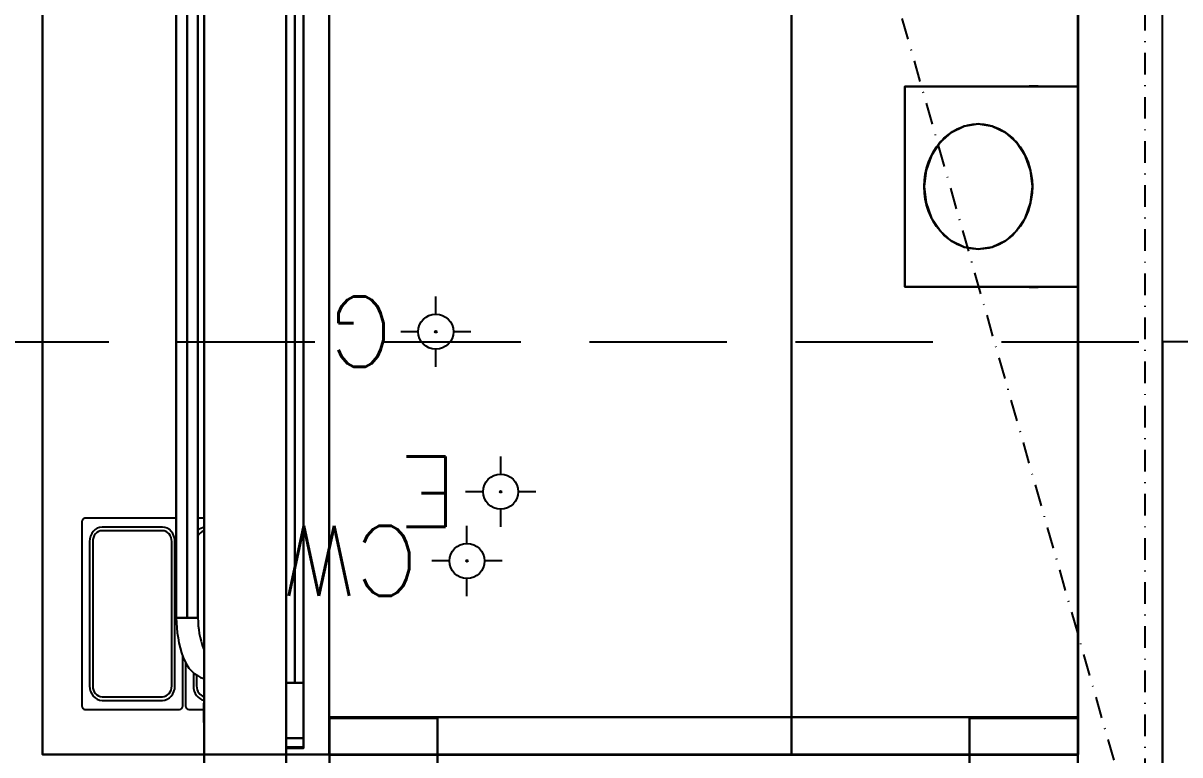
# Model space of a CAD drawing. Header units: millimetres. Extents: x 38967 to 51721, y 49836 to 53207.
# Drawn here: x 49557.6 to 49691.3, y 51786.9 to 51871.5 of the extents above; entities that cross this region are included whole.
import ezdxf

# ---------------------------------------------------------------- set-up
doc = ezdxf.new("R2010")
doc.units = ezdxf.units.MM
doc.header["$LTSCALE"] = 5
doc.linetypes.add('HIDDEN2', pattern=[4.7625, 3.175, -1.5875])
doc.linetypes.add('TRATTO-PUNTO', pattern=[1, 0.5, -0.25, 0, -0.25])
for name, color, linetype in [('200-EquipBlack-3d', 250, 'Continuous'), ('200-EquipBorder-2d', 9, 'Continuous'), ('200-EquipGlass-3D', 140, 'Continuous'), ('200-EquipInternal-2d', 252, 'Continuous'), ('200-EquipOrange-3d', 30, 'Continuous'), ('200-EquipRed-3d', 1, 'Continuous'), ('200-EquipSteel-3d', 9, 'Continuous'), ('200-EquipYellow-3D', 2, 'Continuous'), ('250-Cwater-2d', 160, 'Continuous'), ('250-ele-2d', 20, 'Continuous'), ('250-Gas-2D', 50, 'Continuous'), ('str_conc', 6, 'Continuous'), ('trace_down', 8, 'HIDDEN2')]:
    doc.layers.add(name, color=color, linetype=linetype)
doc.layers.add('200-InsPoint-3D', color=3, linetype='Continuous', plot=False)
doc.styles.add('SIMPLEX', font='simplex')

# ---------------------------------------------------------------- blocks, each defined once
blk = doc.blocks.new('SVE_DOOR_P600')
at = {"layer": '200-EquipGlass-3D', "extrusion": (0, -1, 0)}
for p, q in [((181, -10.1, -61.4), (159.8, -10.1, -82.6)), ((173.2, -10.1, -62.1), (160.5, -10.1, -74.9)), ((180.3, -10.1, -69.2), (167.6, -10.1, -81.9)), ((888.3, -10.1, -91.4), (867.1, -10.1, -112.6)), ((880.5, -10.1, -92.1), (867.8, -10.1, -104.8)), ((887.6, -10.1, -99.2), (874.8, -10.1, -111.9))]:
    blk.add_line(p, q, dxfattribs=at)
at = {"layer": '200-EquipGlass-3D'}
blk.add_3dface([(55, -10, -137.9), (1045, -10, -137.9), (1045, -10, -46.4), (55, -10, -46.4)], dxfattribs=at)
at = {"layer": '200-EquipSteel-3d', "extrusion": (-1, 0, 0)}
blk.add_circle((134.6, -222.5, -120.1), 12.5, dxfattribs=at)
at = {"layer": '200-EquipSteel-3d'}
for points, invisible_edges in [([(1100, 0), (1045, 0, -46.4), (55, 0, -46.4), (0, 0)], 5), ([(0, 0, -192.8), (55, 0, -137.9), (1045, 0, -137.9), (1100, 0, -192.8)], 5), ([(0, 0), (55, 0, -46.4), (55, 0, -137.9), (0, 0, -192.8)], 5), ([(1045, 0, -137.9), (1045, 0, -46.4), (1100, 0), (1100, 0, -192.8)], 10), ([(1100, -20), (1045, -20, -46.4), (55, -20, -46.4), (0, -20)], 5), ([(0, -20, -192.8), (55, -20, -137.9), (1045, -20, -137.9), (1100, -20, -192.8)], 5), ([(0, -20), (55, -20, -46.4), (55, -20, -137.9), (0, -20, -192.8)], 5), ([(1045, -20, -137.9), (1045, -20, -46.4), (1100, -20), (1100, -20, -192.8)], 10), ([(120.1, -122.5, -219.3), (979.9, -122.5, -219.3), (979.9, -122.1, -222.5), (120.1, -122.1, -222.5)], 1), ([(120.1, -122.1, -222.5), (979.9, -122.1, -222.5), (979.9, -122.5, -225.8), (120.1, -122.5, -225.8)], 4), ([(120.1, -123.8, -216.3), (979.9, -123.8, -216.3), (979.9, -122.5, -219.3), (120.1, -122.5, -219.3)], 5), ([(120.1, -122.5, -225.8), (979.9, -122.5, -225.8), (979.9, -123.8, -228.8), (120.1, -123.8, -228.8)], 5), ([(120.1, -125.8, -213.7), (979.9, -125.8, -213.7), (979.9, -123.8, -216.3), (120.1, -123.8, -216.3)], 5), ([(120.1, -123.8, -228.8), (979.9, -123.8, -228.8), (979.9, -125.8, -231.4), (120.1, -125.8, -231.4)], 5), ([(120.1, -128.3, -211.7), (979.9, -128.3, -211.7), (979.9, -125.8, -213.7), (120.1, -125.8, -213.7)], 5), ([(120.1, -125.8, -231.4), (979.9, -125.8, -231.4), (979.9, -128.3, -233.4), (120.1, -128.3, -233.4)], 5), ([(120.1, -131.4, -210.5), (979.9, -131.4, -210.5), (979.9, -128.3, -211.7), (120.1, -128.3, -211.7)], 5), ([(120.1, -128.3, -233.4), (979.9, -128.3, -233.4), (979.9, -131.4, -234.6), (120.1, -131.4, -234.6)], 5), ([(120.1, -134.6, -210), (979.9, -134.6, -210), (979.9, -131.4, -210.5), (120.1, -131.4, -210.5)], 4), ([(120.1, -131.4, -234.6), (979.9, -131.4, -234.6), (979.9, -134.6, -235), (120.1, -134.6, -235)], 1), ([(120.1, -137.8, -210.5), (979.9, -137.8, -210.5), (979.9, -134.6, -210), (120.1, -134.6, -210)], 1), ([(120.1, -134.6, -235), (979.9, -134.6, -235), (979.9, -137.8, -234.6), (120.1, -137.8, -234.6)], 4), ([(120.1, -140.8, -211.7), (979.9, -140.8, -211.7), (979.9, -137.8, -210.5), (120.1, -137.8, -210.5)], 5), ([(120.1, -137.8, -234.6), (979.9, -137.8, -234.6), (979.9, -140.8, -233.4), (120.1, -140.8, -233.4)], 5), ([(120.1, -143.4, -213.7), (979.9, -143.4, -213.7), (979.9, -140.8, -211.7), (120.1, -140.8, -211.7)], 5), ([(120.1, -140.8, -233.4), (979.9, -140.8, -233.4), (979.9, -143.4, -231.4), (120.1, -143.4, -231.4)], 5), ([(120.1, -145.4, -216.3), (979.9, -145.4, -216.3), (979.9, -143.4, -213.7), (120.1, -143.4, -213.7)], 5), ([(120.1, -143.4, -231.4), (979.9, -143.4, -231.4), (979.9, -145.4, -228.8), (120.1, -145.4, -228.8)], 5), ([(120.1, -146.7, -219.3), (979.9, -146.7, -219.3), (979.9, -145.4, -216.3), (120.1, -145.4, -216.3)], 5), ([(120.1, -145.4, -228.8), (979.9, -145.4, -228.8), (979.9, -146.7, -225.8), (120.1, -146.7, -225.8)], 5), ([(120.1, -147.1, -222.5), (979.9, -147.1, -222.5), (979.9, -146.7, -219.3), (120.1, -146.7, -219.3)], 4), ([(120.1, -146.7, -225.8), (979.9, -146.7, -225.8), (979.9, -147.1, -222.5), (120.1, -147.1, -222.5)], 1)]:
    blk.add_3dface(points, dxfattribs=dict(at, invisible_edges=invisible_edges))
for points in [[(0, 0), (0, -20), (1100, -20), (1100, 0)], [(1100, 0, -192.8), (1100, -20, -192.8), (0, -20, -192.8), (0, 0, -192.8)], [(0, -20, -192.8), (0, 0, -192.8), (0, 0), (0, -20)], [(55, 0, -46.4), (55, -20, -46.4), (55, -20, -137.9), (55, 0, -137.9)], [(55, -20, -137.9), (55, 0, -137.9), (1045, 0, -137.9), (1045, -20, -137.9)], [(1045, -20, -46.4), (1045, 0, -46.4), (55, 0, -46.4), (55, -20, -46.4)], [(1045, 0, -137.9), (1045, -20, -137.9), (1045, -20, -46.4), (1045, 0, -46.4)], [(1100, 0), (1100, -20), (1100, -20, -192.8), (1100, 0, -192.8)]]:
    blk.add_3dface(points, dxfattribs=at)
blk = doc.blocks.new('SVE_COVER_UP')
at = {"layer": '200-EquipBlack-3d', "extrusion": (-1, 0, 0), "elevation": -719.9}
for points in [[(47, 134.3), (51, 136.6), (55, 134.3), (55, 129.7), (51, 127.4), (47, 129.7), (47, 134.3)], [(47, 132.7), (55, 132.7)], [(55, 131.3), (47, 131.3)], [(47, 109.3), (51, 111.6), (55, 109.3), (55, 104.7), (51, 102.4), (47, 104.7), (47, 109.3)], [(47, 107.7), (55, 107.7)], [(55, 106.3), (47, 106.3)]]:
    blk.add_lwpolyline(points, dxfattribs=at)
at = {"layer": '200-EquipBlack-3d', "extrusion": (1, 0, 0), "elevation": 920.1}
for points in [[(-47, 134.3), (-51, 136.6), (-55, 134.3), (-55, 129.7), (-51, 127.4), (-47, 129.7), (-47, 134.3)], [(-47, 132.7), (-55, 132.7)], [(-55, 131.3), (-47, 131.3)], [(-47, 109.3), (-51, 111.6), (-55, 109.3), (-55, 104.7), (-51, 102.4), (-47, 104.7), (-47, 109.3)], [(-47, 107.7), (-55, 107.7)], [(-55, 106.3), (-47, 106.3)]]:
    blk.add_lwpolyline(points, dxfattribs=at)
at = {"layer": '200-EquipBlack-3d', "extrusion": (-1, 0, 0)}
for centre in [(51, 132, -719.9), (51, 107, -719.9)]:
    blk.add_circle(centre, 5.25, dxfattribs=at)
at = {"layer": '200-EquipBlack-3d', "extrusion": (1, 0, 0)}
for centre in [(-51, 132, 920.1), (-51, 107, 920.1)]:
    blk.add_circle(centre, 5.25, dxfattribs=at)
at = {"layer": '200-EquipOrange-3d'}
blk.add_3dface([(1339.5, -1010.4, 30.8), (1354.5, -1010.4, 30.8), (1354.5, -1010.4, 24.7), (1342.1, -1010.4, 24.7)], dxfattribs=at)
at = {"layer": '200-EquipRed-3d'}
blk.add_3dface([(1335.2, -1010.4, 40.5), (1354.5, -1010.4, 40.5), (1354.5, -1010.4, 34), (1338, -1010.4, 34)], dxfattribs=at)
at = {"layer": '200-EquipSteel-3d'}
for points in [[(0, 0), (0, 0, 95), (1475, 0, 95), (1475, 0)], [(0, 0), (1475, 0), (1475, -915), (0, -915)], [(0, -915, 95), (0, 0, 95), (1475, 0, 95), (1475, -915, 95)], [(720, 0, 95), (720, 0, 161.5), (720, -200, 161.5), (720, -200, 95)], [(720, 0, 95), (720, 0, 161.5), (920, 0, 161.5), (920, 0, 95)], [(720, -200, 161.5), (720, 0, 161.5), (920, 0, 161.5), (920, -200, 161.5)], [(920, 0, 95), (920, 0, 161.5), (920, -200, 161.5), (920, -200, 95)], [(720, -200, 95), (720, -200, 161.5), (920, -200, 161.5), (920, -200, 95)], [(0, -915), (0, -915, 95), (1475, -915, 95), (1475, -915)], [(1400, -1010, 0), (1400, -1010, 95), (75, -1010, 95), (75, -1010, 0)]]:
    blk.add_3dface(points, dxfattribs=at)
for points, invisible_edges in [([(803.8, -54.6, 161.5), (803.8, -54.6, 200), (788.8, -60.9, 200), (788.8, -60.9, 161.5)], 5), ([(820, -52.5, 161.5), (820, -52.5, 200), (803.8, -54.6, 200), (803.8, -54.6, 161.5)], 4), ([(836.2, -54.6, 161.5), (836.2, -54.6, 200), (820, -52.5, 200), (820, -52.5, 161.5)], 1), ([(851.3, -60.9, 161.5), (851.3, -60.9, 200), (836.2, -54.6, 200), (836.2, -54.6, 161.5)], 5), ([(788.8, -60.9, 161.5), (788.8, -60.9, 200), (775.8, -70.8, 200), (775.8, -70.8, 161.5)], 5), ([(864.2, -70.8, 161.5), (864.2, -70.8, 200), (851.3, -60.9, 200), (851.3, -60.9, 161.5)], 5), ([(775.8, -70.8, 161.5), (775.8, -70.8, 200), (765.9, -83.7, 200), (765.9, -83.7, 161.5)], 5), ([(874.1, -83.7, 161.5), (874.1, -83.7, 200), (864.2, -70.8, 200), (864.2, -70.8, 161.5)], 5), ([(765.9, -83.7, 161.5), (765.9, -83.7, 200), (759.6, -98.8, 200), (759.6, -98.8, 161.5)], 5), ([(880.4, -98.8, 161.5), (880.4, -98.8, 200), (874.1, -83.7, 200), (874.1, -83.7, 161.5)], 5), ([(759.6, -98.8, 161.5), (759.6, -98.8, 200), (757.5, -115, 200), (757.5, -115, 161.5)], 1), ([(882.5, -115, 161.5), (882.5, -115, 200), (880.4, -98.8, 200), (880.4, -98.8, 161.5)], 4), ([(757.5, -115, 161.5), (757.5, -115, 200), (759.6, -131.2, 200), (759.6, -131.2, 161.5)], 4), ([(880.4, -131.2, 161.5), (880.4, -131.2, 200), (882.5, -115, 200), (882.5, -115, 161.5)], 1), ([(759.6, -131.2, 161.5), (759.6, -131.2, 200), (765.9, -146.2, 200), (765.9, -146.2, 161.5)], 5), ([(874.1, -146.2, 161.5), (874.1, -146.2, 200), (880.4, -131.2, 200), (880.4, -131.2, 161.5)], 5), ([(765.9, -146.2, 161.5), (765.9, -146.2, 200), (775.8, -159.2, 200), (775.8, -159.2, 161.5)], 5), ([(864.2, -159.2, 161.5), (864.2, -159.2, 200), (874.1, -146.2, 200), (874.1, -146.2, 161.5)], 5), ([(775.8, -159.2, 161.5), (775.8, -159.2, 200), (788.8, -169.1, 200), (788.8, -169.1, 161.5)], 5), ([(851.3, -169.1, 161.5), (851.3, -169.1, 200), (864.2, -159.2, 200), (864.2, -159.2, 161.5)], 5), ([(788.8, -169.1, 161.5), (788.8, -169.1, 200), (803.8, -175.4, 200), (803.8, -175.4, 161.5)], 5), ([(836.2, -175.4, 161.5), (836.2, -175.4, 200), (851.3, -169.1, 200), (851.3, -169.1, 161.5)], 5), ([(803.8, -175.4, 161.5), (803.8, -175.4, 200), (820, -177.5, 200), (820, -177.5, 161.5)], 1), ([(820, -177.5, 161.5), (820, -177.5, 200), (836.2, -175.4, 200), (836.2, -175.4, 161.5)], 4), ([(0, -915, 0), (0, -935, 0), (1475, -935, 0), (1475, -915, 0)], 2), ([(0, -915, 95), (0, -935, 95), (1475, -935, 95), (1475, -915, 95)], 2), ([(2.6, -954.4, 0), (1472.4, -954.4, 0), (1475, -935, 0), (0, -935, 0)], 5), ([(2.6, -954.4, 95), (1472.4, -954.4, 95), (1475, -935, 95), (0, -935, 95)], 5), ([(10, -972.5, 0), (1465, -972.5, 0), (1472.4, -954.4, 0), (2.6, -954.4, 0)], 5), ([(10, -972.5, 95), (1465, -972.5, 95), (1472.4, -954.4, 95), (2.6, -954.4, 95)], 5), ([(22, -988, 0), (1453, -988, 0), (1465, -972.5, 0), (10, -972.5, 0)], 5), ([(22, -988, 95), (1453, -988, 95), (1465, -972.5, 95), (10, -972.5, 95)], 5), ([(37.5, -1000, 0), (1437.5, -1000, 0), (1453, -988, 0), (22, -988, 0)], 5), ([(37.5, -1000, 95), (1437.5, -1000, 95), (1453, -988, 95), (22, -988, 95)], 5), ([(55.6, -1007.4, 0), (1419.4, -1007.4, 0), (1437.5, -1000, 0), (37.5, -1000, 0)], 5), ([(55.6, -1007.4, 95), (1419.4, -1007.4, 95), (1437.5, -1000, 95), (37.5, -1000, 95)], 5), ([(75, -1010, 0), (1400, -1010, 0), (1419.4, -1007.4, 0), (55.6, -1007.4, 0)], 4), ([(75, -1010, 95), (1400, -1010, 95), (1419.4, -1007.4, 95), (55.6, -1007.4, 95)], 4)]:
    blk.add_3dface(points, dxfattribs=dict(at, invisible_edges=invisible_edges))
at = {"layer": '200-EquipYellow-3D'}
blk.add_3dface([(1343.6, -1010.4, 21.5), (1354.5, -1010.4, 21.5), (1354.5, -1010.4, 15.9), (1346, -1010.4, 15.9)], dxfattribs=at)
blk = doc.blocks.new('SVE_COVER_DOWN')
at = {"layer": '200-EquipSteel-3d'}
for points in [[(0, 0), (0, 0, 95), (1475, 0, 95), (1475, 0)], [(0, 0, 95), (1475, 0, 95), (1475, -915, 95), (0, -915, 95)], [(0, -915), (0, 0), (1475, 0), (1475, -915)], [(0, -915), (0, -915, 95), (1475, -915, 95), (1475, -915)]]:
    blk.add_3dface(points, dxfattribs=at)
blk = doc.blocks.new('P600_3')
at = {"layer": '200-EquipBlack-3d'}
for points in [[(1475, -125, 130), (1350, -125, 130), (1350, 0, 130), (1475, 0, 130)], [(1350, -125, 211), (1350, 0, 211), (1350, 0, 648.7), (1350, -125, 648.7)], [(1475, -125, 730), (1350, -125, 730), (1350, 0, 730), (1475, 0, 730)], [(1350, -125, 130), (1350, 0, 130), (1350, 0, 169), (1350, -125, 169)], [(1350, -865, 211), (1350, -740, 211), (1350, -740, 648.7), (1350, -865, 648.7)], [(1475, -865, 130), (1350, -865, 130), (1350, -740, 130), (1475, -740, 130)], [(1475, -865, 730), (1350, -865, 730), (1350, -740, 730), (1475, -740, 730)], [(1350, -865, 130), (1350, -740, 130), (1350, -740, 169), (1350, -865, 169)], [(1350, -865, 691), (1350, -740, 691), (1350, -740, 730), (1350, -865, 730)]]:
    blk.add_3dface(points, dxfattribs=at)
for points, invisible_edges in [([(1350, 0, 130), (1350, 0, 169), (1387, 0, 169), (1475, 0, 130)], 4), ([(1475, 0, 211), (1350, 0, 211), (1350, 0, 648.7), (1475, 0, 649)], 5), ([(1475, 0, 730), (1387, 0, 691), (1350, 0, 691), (1350, 0, 730)], 1), ([(1475, -125, 211), (1350, -125, 211), (1350, -125, 648.7), (1475, -125, 649)], 5), ([(1350, -125, 130), (1350, -125, 169), (1387, -125, 169), (1475, -125, 130)], 4), ([(1475, -125, 730), (1387, -125, 691), (1350, -125, 691), (1350, -125, 730)], 1), ([(1350, -740, 130), (1350, -740, 169), (1387, -740, 169), (1475, -740, 130)], 4), ([(1475, -740, 211), (1350, -740, 211), (1350, -740, 648.7), (1475, -740, 649)], 5), ([(1475, -740, 730), (1387, -740, 691), (1350, -740, 691), (1350, -740, 730)], 1), ([(1475, -865, 211), (1350, -865, 211), (1350, -865, 648.7), (1475, -865, 649)], 5), ([(1350, -865, 130), (1350, -865, 169), (1387, -865, 169), (1475, -865, 130)], 4), ([(1475, -865, 730), (1387, -865, 691), (1350, -865, 691), (1350, -865, 730)], 1)]:
    blk.add_3dface(points, dxfattribs=dict(at, invisible_edges=invisible_edges))
at = {"layer": '200-EquipBorder-2d'}
blk.add_lwpolyline([(0, 0), (1475, 0), (1475, -935), (1475, -935, -0.401752), (1400, -1010), (1386.5, -1010), (1386.5, -1196.9), (88.5, -1196.9), (88.5, -1010), (75, -1010, -0.414214), (0, -935)], format="xyb", close=True, dxfattribs=at)
at = {"layer": '200-EquipInternal-2d'}
for points in [[(720, 0), (720, -200), (920, -200), (920, 0)], [(88.5, -1010), (1386.5, -1010)], [(1150.6, -1010), (1150.6, -1017.1)]]:
    blk.add_lwpolyline(points, dxfattribs=at)
for points in [[(328.5, -1010, 0.229279), (350.4, -1034.2, 0.093085), (390.1, -1042.1), (1249.9, -1042.1, 0.098776), (1289.6, -1034.2, 0.234223), (1310.7, -1010)], [(355.5, -1010, 0.061856), (359.1, -1012, 0.070536), (390.1, -1017.1), (1249.9, -1017.1, 0.100042), (1280.9, -1010.8, 0.040861), (1282.5, -1010)], [(1159.8, -1010, 0.137258), (1162.9, -1017.1, 0.137258)], [(1163.4, -1010, 0.208241), (1168.4, -1017.1, 0.208241)], [(1295.1, -1031.3), (1337.8, -1031.3, 0.414214), (1341.4, -1027.7), (1341.4, -1010)], [(1304.8, -1022.3), (1318, -1022.3, 0.372199), (1332.3, -1010, 0.372199)], [(1307.1, -1018.7), (1318, -1018.7, 0.358298), (1328.6, -1010, 0.358298)], [(1150.6, -1042.1), (1150.6, -1147.7, 0.414214), (1154.2, -1151.3), (1337.8, -1151.3, 0.414214), (1341.4, -1147.7), (1341.4, -1038.3, 0.414214), (1337.8, -1034.7), (1288.4, -1034.7)]]:
    blk.add_lwpolyline(points, format="xyb", dxfattribs=at)
for points in [[(1332.4, -1127.9), (1332.4, -1058.1, 0.414214), (1318, -1043.7), (1174, -1043.7, 0.414214), (1159.6, -1058.1), (1159.6, -1127.9, 0.414214), (1174, -1142.3), (1318, -1142.3, 0.414214)], [(1328.8, -1127.9), (1328.8, -1058.1, 0.414214), (1318, -1047.3), (1174, -1047.3, 0.414214), (1163.2, -1058.1), (1163.2, -1127.9, 0.414214), (1174, -1138.7), (1318, -1138.7, 0.414214)]]:
    blk.add_lwpolyline(points, format="xyb", close=True, dxfattribs=at)
blk.add_circle((820, -115), 62.5, dxfattribs=at)
at = {"layer": '200-EquipSteel-3d'}
for points in [[(0, -915, 825), (0, 0, 825), (1475, 0, 825), (1475, -915, 825)], [(0, 0, 825), (0, 0, 1125), (1475, 0, 1125), (1475, 0, 825)], [(0, 0, 1125), (0, 0, 1425), (1475, 0, 1425), (1475, 0, 1125)], [(0, 0, 1725), (1475, 0, 1725), (1475, -915, 1725), (0, -915, 1725)], [(0, 0, 1425), (0, 0, 1725), (1475, 0, 1725), (1475, 0, 1425)], [(0, 0, 1725), (1475, 0, 1725), (1475, -915, 1725), (0, -915, 1725)], [(88.5, -865.5, 175), (1386.5, -865.5, 175), (1386.5, 0.5, 175), (88.5, 0.5, 175)], [(88.5, -865.5, 205), (1386.5, -865.5, 205), (1386.5, 0.5, 205), (88.5, 0.5, 205)], [(1386.5, 0.5, 205), (1386.5, 0.5, 175), (88.5, 0.5, 175), (88.5, 0.5, 205)], [(1349, 0.2, 211), (1349, 0.2, 227.5), (1349, -865.2, 227.5), (1349, -865.2, 211)], [(1349, 0.2, 152.5), (1349, 0.2, 169), (1349, -865.2, 169), (1349, -865.2, 152.5)], [(1387, 0.2, 211), (1387, -865.2, 211), (1349, -865.2, 211), (1349, 0.2, 211)], [(1387, 0.2, 169), (1387, -865.2, 169), (1349, -865.2, 169), (1349, 0.2, 169)], [(1349, 0.2, 691), (1349, 0.2, 707.5), (1349, -865.2, 707.5), (1349, -865.2, 691)], [(1349, 0.2, 632.5), (1349, 0.2, 649), (1349, -865.2, 649), (1349, -865.2, 632.5)], [(1387, 0.2, 691), (1387, -865.2, 691), (1349, -865.2, 691), (1349, 0.2, 691)], [(1387, 0.2, 649), (1387, -865.2, 649), (1349, -865.2, 649), (1349, 0.2, 649)], [(1386.5, -865.5, 175), (1386.5, -865.5, 205), (1386.5, 0.5, 205), (1386.5, 0.5, 175)], [(1386.5, -330.9, 685), (1386.5, -330.9, 655), (88.5, -330.9, 655), (88.5, -330.9, 685)], [(1386.5, -1196.9, 655), (1386.5, -1196.9, 685), (1386.5, -330.9, 685), (1386.5, -330.9, 655)], [(88.5, -865.5, 205), (88.5, -865.5, 175), (1386.5, -865.5, 175), (1386.5, -865.5, 205)], [(260, -895, 825), (260, -895, 1725), (1380, -895, 1725), (1380, -895, 825)], [(261, -895, 1080.5), (261, -915, 1080.5), (1379, -915, 1080.5), (1379, -895, 1080.5)], [(1379, -895, 869.5), (1379, -915, 869.5), (261, -915, 869.5), (261, -895, 869.5)], [(261, -895, 1680.5), (261, -915, 1680.5), (1379, -915, 1680.5), (1379, -895, 1680.5)], [(261, -895, 1170.5), (261, -915, 1170.5), (1379, -915, 1170.5), (1379, -895, 1170.5)], [(1379, -915, 1080.5), (1379, -895, 1080.5), (1379, -895, 1170.5), (1379, -915, 1170.5)], [(1379, -915, 825), (1379, -895, 825), (1379, -895, 869.5), (1379, -915, 869.5)], [(1379, -915, 1680.5), (1379, -895, 1680.5), (1379, -895, 1725), (1379, -915, 1725)], [(1380, -915, 825), (1380, -915, 1725), (1380, -895, 1725), (1380, -895, 825)], [(261, -915, 1080.5), (1379, -915, 1080.5), (1379, -915, 1170.5), (261, -915, 1170.5)], [(261, -915, 825), (1379, -915, 825), (1379, -915, 869.5), (261, -915, 869.5)], [(261, -915, 1680.5), (1379, -915, 1680.5), (1379, -915, 1725), (261, -915, 1725)], [(1380, -915, 825), (1475, -915, 825), (1475, -915, 1725), (1380, -915, 1725)], [(88.5, -1196.9, 685), (88.5, -1196.9, 655), (1386.5, -1196.9, 655), (1386.5, -1196.9, 685)]]:
    blk.add_3dface(points, dxfattribs=at)
at = {"layer": '200-EquipSteel-3d', "invisible_edges": 15}
for points in [[(1157.2, -938.1, 685), (88.5, -330.9, 685), (1157.8, -933.7, 685)], [(1157.8, -933.7, 685), (88.5, -330.9, 685), (1159.5, -929.7, 685)], [(1159.5, -929.7, 685), (88.5, -330.9, 685), (1162.1, -926.2, 685)], [(1162.1, -926.2, 685), (88.5, -330.9, 685), (1165.6, -923.5, 685)], [(1165.6, -923.5, 685), (88.5, -330.9, 685), (1169.7, -921.8, 685)], [(1169.7, -921.8, 685), (88.5, -330.9, 685), (1174, -921.2, 685)], [(88.5, -330.9, 685), (1386.5, -330.9, 685), (1318, -921.2, 685), (1174, -921.2, 685)], [(1157.2, -1127.9, 685), (1157.2, -938.1, 685), (88.5, -330.9, 685), (88.5, -1196.9, 685)], [(1157.2, -938.1, 655), (88.5, -330.9, 655), (1157.8, -933.7, 655)], [(1157.8, -933.7, 655), (88.5, -330.9, 655), (1159.5, -929.7, 655)], [(1159.5, -929.7, 655), (88.5, -330.9, 655), (1162.1, -926.2, 655)], [(1162.1, -926.2, 655), (88.5, -330.9, 655), (1165.6, -923.5, 655)], [(1165.6, -923.5, 655), (88.5, -330.9, 655), (1169.7, -921.8, 655)], [(1169.7, -921.8, 655), (88.5, -330.9, 655), (1174, -921.2, 655)], [(88.5, -330.9, 655), (1386.5, -330.9, 655), (1318, -921.2, 655), (1174, -921.2, 655)], [(1157.2, -1127.9, 655), (1157.2, -938.1, 655), (88.5, -330.9, 655), (88.5, -1196.9, 655)], [(1318, -921.2, 685), (1386.5, -330.9, 685), (1322.4, -921.8, 685)], [(1318, -921.2, 655), (1386.5, -330.9, 655), (1322.4, -921.8, 655)], [(1322.4, -921.8, 685), (1386.5, -330.9, 685), (1326.5, -923.5, 685)], [(1322.4, -921.8, 655), (1386.5, -330.9, 655), (1326.5, -923.5, 655)], [(1326.5, -923.5, 685), (1386.5, -330.9, 685), (1330, -926.2, 685)], [(1326.5, -923.5, 655), (1386.5, -330.9, 655), (1330, -926.2, 655)], [(1330, -926.2, 685), (1386.5, -330.9, 685), (1332.6, -929.7, 685)], [(1330, -926.2, 655), (1386.5, -330.9, 655), (1332.6, -929.7, 655)], [(1332.6, -929.7, 685), (1386.5, -330.9, 685), (1334.3, -933.7, 685)], [(1332.6, -929.7, 655), (1386.5, -330.9, 655), (1334.3, -933.7, 655)], [(1334.3, -933.7, 685), (1386.5, -330.9, 685), (1334.9, -938.1, 685)], [(1334.3, -933.7, 655), (1386.5, -330.9, 655), (1334.9, -938.1, 655)], [(1334.9, -1127.9, 685), (1334.9, -938.1, 685), (1386.5, -330.9, 685), (1386.5, -1196.9, 685)], [(1334.9, -1127.9, 655), (1334.9, -938.1, 655), (1386.5, -330.9, 655), (1386.5, -1196.9, 655)], [(1157.8, -1053.7, 685), (1157.8, -1012.3, 685), (1157.2, -1007.9, 685), (1157.2, -1058.1, 685)], [(1157.8, -1053.7, 655), (1157.8, -1012.3, 655), (1157.2, -1007.9, 655), (1157.2, -1058.1, 655)], [(1159.5, -1049.7, 685), (1159.5, -1016.3, 685), (1157.8, -1012.3, 685), (1157.8, -1053.7, 685)], [(1159.5, -1049.7, 655), (1159.5, -1016.3, 655), (1157.8, -1012.3, 655), (1157.8, -1053.7, 655)], [(1332.6, -1016.3, 685), (1332.6, -1049.7, 685), (1334.3, -1053.7, 685), (1334.3, -1012.3, 685)], [(1332.6, -1016.3, 655), (1332.6, -1049.7, 655), (1334.3, -1053.7, 655), (1334.3, -1012.3, 655)], [(1334.3, -1012.3, 685), (1334.3, -1053.7, 685), (1334.9, -1058.1, 685), (1334.9, -1007.9, 685)], [(1334.3, -1012.3, 655), (1334.3, -1053.7, 655), (1334.9, -1058.1, 655), (1334.9, -1007.9, 655)], [(1162.1, -1046.2, 685), (1162.1, -1019.8, 685), (1159.5, -1016.3, 685), (1159.5, -1049.7, 685)], [(1162.1, -1046.2, 655), (1162.1, -1019.8, 655), (1159.5, -1016.3, 655), (1159.5, -1049.7, 655)], [(1165.6, -1043.5, 685), (1165.6, -1022.5, 685), (1162.1, -1019.8, 685), (1162.1, -1046.2, 685)], [(1165.6, -1043.5, 655), (1165.6, -1022.5, 655), (1162.1, -1019.8, 655), (1162.1, -1046.2, 655)], [(1169.7, -1041.8, 685), (1169.7, -1024.2, 685), (1165.6, -1022.5, 685), (1165.6, -1043.5, 685)], [(1169.7, -1041.8, 655), (1169.7, -1024.2, 655), (1165.6, -1022.5, 655), (1165.6, -1043.5, 655)], [(1174, -1041.2, 685), (1174, -1024.8, 685), (1169.7, -1024.2, 685), (1169.7, -1041.8, 685)], [(1174, -1041.2, 655), (1174, -1024.8, 655), (1169.7, -1024.2, 655), (1169.7, -1041.8, 655)], [(1174, -1024.8, 685), (1318, -1024.8, 685), (1318, -1041.2, 685), (1174, -1041.2, 685)], [(1174, -1024.8, 655), (1318, -1024.8, 655), (1318, -1041.2, 655), (1174, -1041.2, 655)], [(1318, -1024.8, 685), (1318, -1041.2, 685), (1322.4, -1041.8, 685), (1322.4, -1024.2, 685)], [(1318, -1024.8, 655), (1318, -1041.2, 655), (1322.4, -1041.8, 655), (1322.4, -1024.2, 655)], [(1322.4, -1024.2, 685), (1322.4, -1041.8, 685), (1326.5, -1043.5, 685), (1326.5, -1022.5, 685)], [(1322.4, -1024.2, 655), (1322.4, -1041.8, 655), (1326.5, -1043.5, 655), (1326.5, -1022.5, 655)], [(1326.5, -1022.5, 685), (1326.5, -1043.5, 685), (1330, -1046.2, 685), (1330, -1019.8, 685)], [(1326.5, -1022.5, 655), (1326.5, -1043.5, 655), (1330, -1046.2, 655), (1330, -1019.8, 655)], [(1330, -1019.8, 685), (1330, -1046.2, 685), (1332.6, -1049.7, 685), (1332.6, -1016.3, 685)], [(1330, -1019.8, 655), (1330, -1046.2, 655), (1332.6, -1049.7, 655), (1332.6, -1016.3, 655)], [(1157.8, -1132.3, 685), (88.5, -1196.9, 685), (1157.2, -1127.9, 685)], [(1157.8, -1132.3, 655), (88.5, -1196.9, 655), (1157.2, -1127.9, 655)], [(1334.3, -1132.3, 685), (1386.5, -1196.9, 685), (1334.9, -1127.9, 685)], [(1334.3, -1132.3, 655), (1386.5, -1196.9, 655), (1334.9, -1127.9, 655)], [(1159.5, -1136.3, 685), (88.5, -1196.9, 685), (1157.8, -1132.3, 685)], [(1159.5, -1136.3, 655), (88.5, -1196.9, 655), (1157.8, -1132.3, 655)], [(1162.1, -1139.8, 685), (88.5, -1196.9, 685), (1159.5, -1136.3, 685)], [(1162.1, -1139.8, 655), (88.5, -1196.9, 655), (1159.5, -1136.3, 655)], [(1165.6, -1142.5, 685), (88.5, -1196.9, 685), (1162.1, -1139.8, 685)], [(1165.6, -1142.5, 655), (88.5, -1196.9, 655), (1162.1, -1139.8, 655)], [(1326.5, -1142.5, 685), (1386.5, -1196.9, 685), (1330, -1139.8, 685)], [(1326.5, -1142.5, 655), (1386.5, -1196.9, 655), (1330, -1139.8, 655)], [(1330, -1139.8, 685), (1386.5, -1196.9, 685), (1332.6, -1136.3, 685)], [(1330, -1139.8, 655), (1386.5, -1196.9, 655), (1332.6, -1136.3, 655)], [(1332.6, -1136.3, 685), (1386.5, -1196.9, 685), (1334.3, -1132.3, 685)], [(1332.6, -1136.3, 655), (1386.5, -1196.9, 655), (1334.3, -1132.3, 655)], [(1169.7, -1144.2, 685), (88.5, -1196.9, 685), (1165.6, -1142.5, 685)], [(1169.7, -1144.2, 655), (88.5, -1196.9, 655), (1165.6, -1142.5, 655)], [(1174, -1144.8, 685), (88.5, -1196.9, 685), (1169.7, -1144.2, 685)], [(1174, -1144.8, 655), (88.5, -1196.9, 655), (1169.7, -1144.2, 655)], [(1386.5, -1196.9, 685), (88.5, -1196.9, 685), (1174, -1144.8, 685), (1318, -1144.8, 685)], [(1386.5, -1196.9, 655), (88.5, -1196.9, 655), (1174, -1144.8, 655), (1318, -1144.8, 655)], [(1318, -1144.8, 685), (1386.5, -1196.9, 685), (1322.4, -1144.2, 685)], [(1318, -1144.8, 655), (1386.5, -1196.9, 655), (1322.4, -1144.2, 655)], [(1322.4, -1144.2, 685), (1386.5, -1196.9, 685), (1326.5, -1142.5, 685)], [(1322.4, -1144.2, 655), (1386.5, -1196.9, 655), (1326.5, -1142.5, 655)]]:
    blk.add_3dface(points, dxfattribs=at)
for name, p in [('SVE_COVER_UP', (0, 0, 1725)), ('SVE_COVER_DOWN', (0, 0, 730)), ('SVE_DOOR_P600', (270, -895, 1070.5)), ('SVE_DOOR_P600', (270, -895, 1370.5)), ('SVE_DOOR_P600', (270, -895, 1670.5))]:
    blk.add_blockref(name, p)
blk = doc.blocks.new('ECON')
at = {"layer": '250-ele-2d'}
for p, q in [((0, 40.6), (0, 20.3)), ((-40.6, 0), (-20.3, 0)), ((20.3, 0), (40.6, 0)), ((0, -20.3), (0, -40.6))]:
    blk.add_line(p, q, dxfattribs=at)
for radius in [20.3, 1]:
    blk.add_circle((0, 0), radius, dxfattribs=at)
blk.add_point((0, 0), dxfattribs=at)
at = {"layer": '250-ele-2d', "style": 'SIMPLEX', "flags": 8}
blk.add_attdef('E', (50, -40.6), '', height=81, dxfattribs=at)
blk = doc.blocks.new('GCON')
at = {"layer": '200-InsPoint-3D'}
blk.add_point((0, 0), dxfattribs=at)
at = {"layer": '250-Gas-2D'}
for p, q in [((0, 40.6), (0, 20.3)), ((-40.6, 0), (-20.3, 0)), ((20.3, 0), (40.6, 0)), ((0, -20.3), (0, -40.6))]:
    blk.add_line(p, q, dxfattribs=at)
for radius in [20.3, 1]:
    blk.add_circle((0, 0), radius, dxfattribs=at)
at = {"layer": '250-Gas-2D', "style": 'SIMPLEX', "flags": 8}
blk.add_attdef('G', (50, -40.6), '', height=81, dxfattribs=at)
blk = doc.blocks.new('CCON')
at = {"layer": '250-Cwater-2d'}
for p, q in [((0, 40.6), (0, 20.3)), ((-40.6, 0), (-20.3, 0)), ((20.3, 0), (40.6, 0)), ((0, -20.3), (0, -40.6))]:
    blk.add_line(p, q, dxfattribs=at)
for radius in [20.3, 1]:
    blk.add_circle((0, 0), radius, dxfattribs=at)
blk.add_point((0, 0), dxfattribs=at)
at = {"layer": '250-Cwater-2d', "style": 'SIMPLEX', "flags": 8}
blk.add_attdef('CW', (56.5, -40.6), '', height=81, dxfattribs=at)

msp = doc.modelspace()

# ---------------------------------------------------------------- linework, layer by layer
msp.add_line((49689.34, 51766.64), (49689.34, 52607.64))
at = {"layer": '200-EquipBorder-2d', "linetype": 'TRATTO-PUNTO'}
msp.add_line((49689.34, 51766.64), (49509.34, 52397.11), dxfattribs=at)
for points in [[(49689.34, 51766.64), (49689.34, 52397.11), (49509.34, 52397.11), (49509.34, 51766.64)], [(49687.34, 51768.64), (49687.34, 52395.11), (49511.34, 52395.11), (49511.34, 51768.64)]]:
    msp.add_lwpolyline(points, close=True, dxfattribs=at)
at = {"layer": 'str_conc'}
msp.add_lwpolyline([(49689.34, 51766.64), (49757.34, 51766.64), (49757.34, 51834.64), (49689.34, 51834.64)], close=True, dxfattribs=at)
at = {"layer": 'trace_down'}
msp.add_line((49337.34, 51834.64), (49693.34, 51834.64), dxfattribs=at)

# ---------------------------------------------------------------- block references
at = {"xscale": 0.115932203389093, "yscale": 0.09999999999854481, "zscale": 0.1, "rotation": 270}
msp.add_blockref('P600_3', (49679.54, 51947.64), dxfattribs=at)
at = {"xscale": 0.1000000000003638, "yscale": 0.09999999999854481, "zscale": 0.1000000000003638, "rotation": 180}
for name, p, values in [('GCON', (49605.33, 51835.8), {'G': 'G'}), ('ECON', (49612.83, 51817.3), {'E': 'E'}), ('CCON', (49608.93, 51809.3), {'CW': 'CW'})]:
    msp.add_blockref(name, p, dxfattribs=at).add_auto_attribs(values)

doc.saveas('drawing.dxf')
